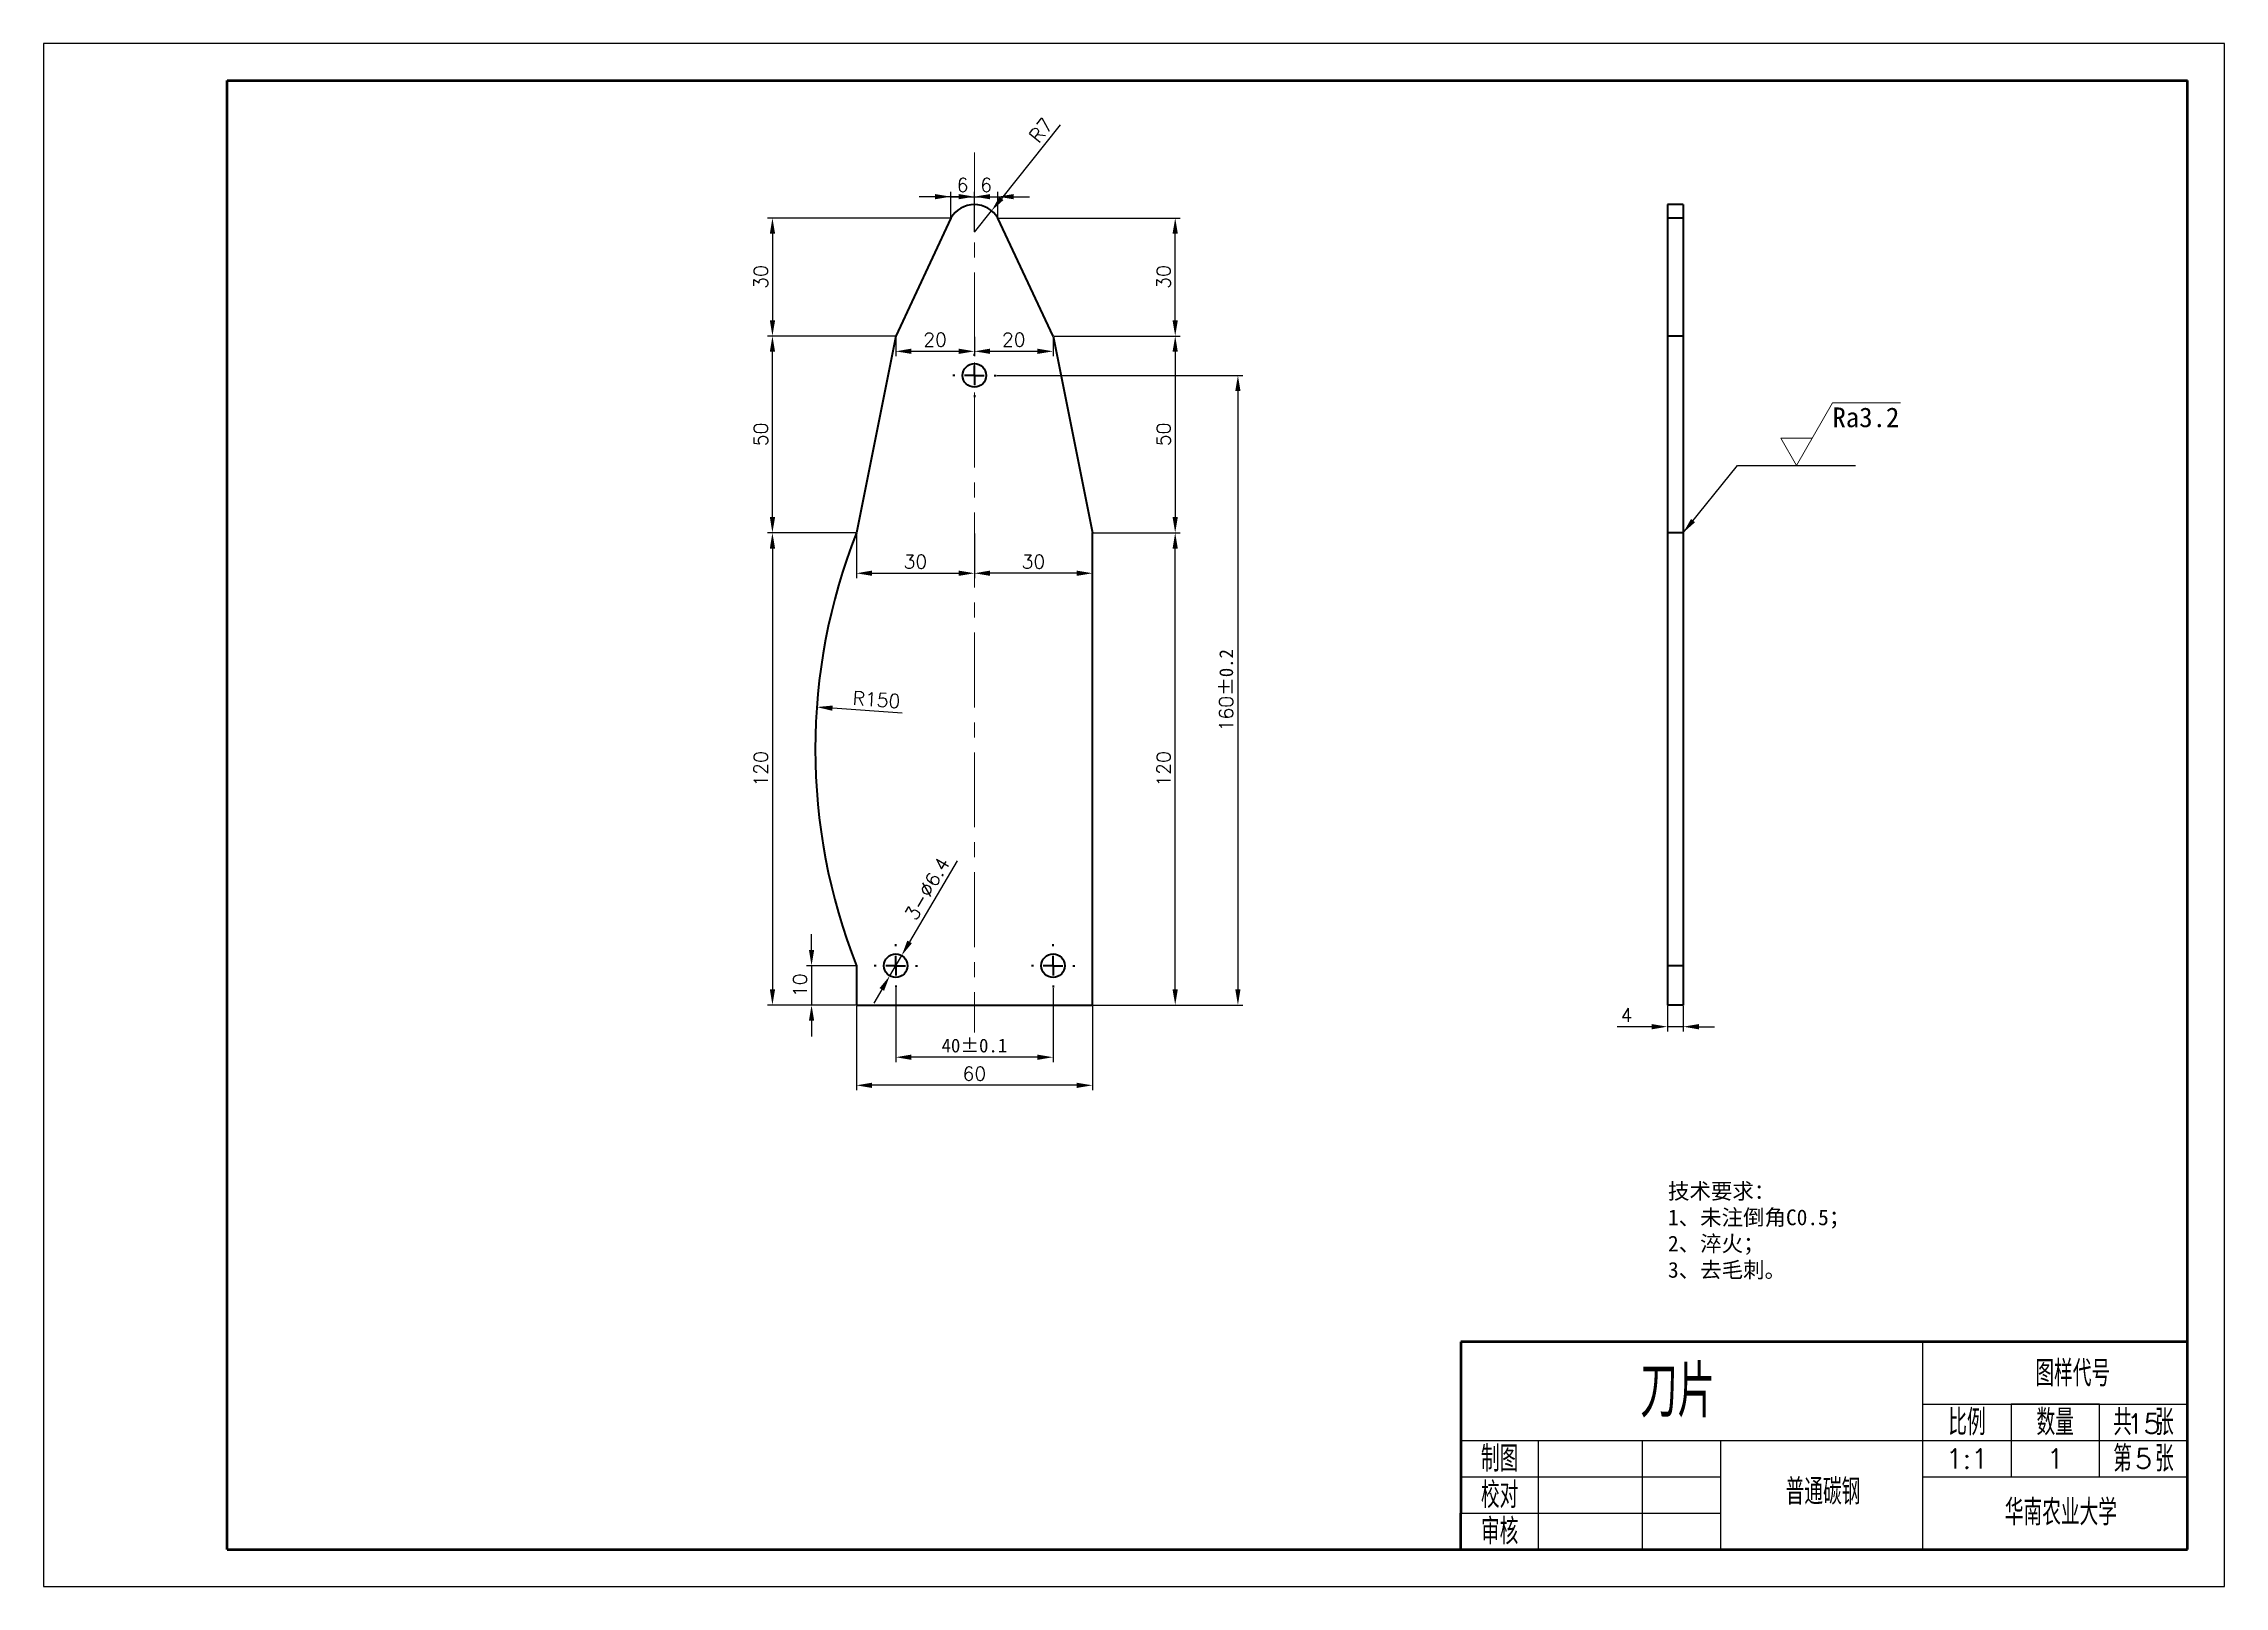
# Model space of a CAD drawing. Header units: millimetres. Extents: x 847 to 1124, y -479 to -283.
import ezdxf
from ezdxf.enums import TextEntityAlignment as Align

# ---------------------------------------------------------------- set-up
doc = ezdxf.new("R2010")
doc.units = ezdxf.units.MM
doc.header["$LTSCALE"] = 0.3
doc.header["$PDMODE"] = 3
doc.linetypes.add('CENTER', pattern=[50.8, 31.75, -6.35, 6.35, -6.35])
doc.layers.get('Defpoints').update_dxf_attribs({"lineweight": 20})
for name, color, linetype, lineweight in [('中心线', 7, 'CENTER', 20), ('图框', 7, 'Continuous', 35), ('尺寸线', 7, 'Continuous', 20), ('尺寸线 @ 1 VP1', 7, 'Continuous', 20), ('尺寸线 @ 1 VPModel', 7, 'Continuous', 20), ('粗实线', 7, 'Continuous', 35)]:
    doc.layers.add(name, color=color, linetype=linetype, lineweight=lineweight)
doc.styles.get("Standard").update_dxf_attribs({"font": '', "height": 1.23})
doc.styles.add('我的样式', font='txt.shx', dxfattribs={"bigfont": 'gbcbig.shx'})
doc.styles.get('Standard').set_extended_font_data('SimSun')
doc.dimstyles.new('标注样式', dxfattribs={"dimscale": 0.5, "dimtxt": 3.5, "dimasz": 4, "dimexe": 1.25, "dimexo": 0.2, "dimgap": 1.2, "dimtad": 1, "dimdec": 1, "dimlfac": 2, "dimdsep": 46, "dimtxsty": '我的样式', "dimcen": 2.5, "dimclrd": 256, "dimclre": 256, "dimclrt": 256, "dimadec": 0, "dimazin": 0, "dimtfac": 1, "dimtdec": 1, "dimtmove": 0, "dimatfit": 3, "dimfxl": 1, "dimarcsym": 0})

# ---------------------------------------------------------------- blocks, each defined once
blk = doc.blocks.new('SW_CENTERMARKSYMBOL_0')
at = {"layer": '图框', "color": 0}
for p, q in [((-2.5, 0), (-2.75, 0)), ((0, 0), (-1.25, 0)), ((0, 2.5), (0, 2.75)), ((0, 0), (0, 1.25)), ((0, 0), (0, -1.25)), ((0, 0), (1.25, 0)), ((2.5, 0), (2.75, 0)), ((0, -2.5), (0, -2.75))]:
    blk.add_line(p, q, dxfattribs=at)
blk = doc.blocks.new('SW_CENTERMARKSYMBOL_1')
at = {"layer": '图框', "color": 0}
for p, q in [((-2.5, 0), (-2.75, 0)), ((0, 0), (-1.25, 0)), ((0, 2.5), (0, 2.75)), ((0, 0), (0, 1.25)), ((0, 0), (0, -1.25)), ((0, 0), (1.25, 0)), ((2.5, 0), (2.75, 0)), ((0, -2.5), (0, -2.75))]:
    blk.add_line(p, q, dxfattribs=at)
blk = doc.blocks.new('SW_CENTERMARKSYMBOL_2')
at = {"layer": '图框', "color": 0}
for p, q in [((-2.5, 0), (-2.75, 0)), ((0, 0), (-1.25, 0)), ((0, 2.5), (0, 2.75)), ((0, 0), (0, 1.25)), ((0, 0), (0, -1.25)), ((0, 0), (1.25, 0)), ((2.5, 0), (2.75, 0)), ((0, -2.5), (0, -2.75))]:
    blk.add_line(p, q, dxfattribs=at)
blk = doc.blocks.new('*D57')
at = {"layer": 'Defpoints', "color": 0, "lineweight": -2, "transparency": 16777216}
for p in [(950.58, -404.91), (980.58, -404.91), (950.58, -415.11)]:
    blk.add_point(p, dxfattribs=at)
at = {"layer": '尺寸线', "lineweight": -2, "transparency": 16777216}
for p, q in [((950.58, -405.01), (950.58, -415.74)), ((980.58, -405.01), (980.58, -415.74)), ((978.58, -415.11), (952.58, -415.11))]:
    blk.add_line(p, q, dxfattribs=at)
for points in [[(952.58, -414.78), (952.58, -415.45), (950.58, -415.11)], [(978.58, -414.78), (978.58, -415.45), (980.58, -415.11)]]:
    blk.add_solid(points, dxfattribs=at)
at = {"layer": '尺寸线', "transparency": 16777216, "insert": (965.58, -413.64), "char_height": 1.75, "attachment_point": 5, "style": '我的样式'}
blk.add_mtext('60', dxfattribs=at)
blk = doc.blocks.new('*D58')
at = {"layer": 'Defpoints', "color": 0, "lineweight": -2, "transparency": 16777216}
for p in [(955.58, -402.66), (975.58, -402.66), (955.58, -411.54)]:
    blk.add_point(p, dxfattribs=at)
at = {"layer": '尺寸线', "lineweight": -2, "transparency": 16777216}
for p, q in [((955.58, -402.76), (955.58, -412.17)), ((975.58, -402.76), (975.58, -412.17)), ((973.58, -411.54), (957.58, -411.54))]:
    blk.add_line(p, q, dxfattribs=at)
for points in [[(957.58, -411.21), (957.58, -411.88), (955.58, -411.54)], [(973.58, -411.21), (973.58, -411.88), (975.58, -411.54)]]:
    blk.add_solid(points, dxfattribs=at)
at = {"layer": '尺寸线', "transparency": 16777216, "insert": (965.58, -410.07), "char_height": 1.75, "attachment_point": 5, "style": '我的样式'}
blk.add_mtext('{\\Ftxt|c134;40%%P0.1}', dxfattribs=at)
blk = doc.blocks.new('*D59')
at = {"layer": 'Defpoints', "color": 0, "lineweight": -2, "transparency": 16777216}
for p in [(980.58, -344.91), (991.11, -344.91), (980.58, -404.91)]:
    blk.add_point(p, dxfattribs=at)
at = {"layer": '尺寸线', "lineweight": -2, "transparency": 16777216}
for p, q in [((980.68, -344.91), (991.73, -344.91)), ((991.11, -402.91), (991.11, -346.91)), ((980.68, -404.91), (991.73, -404.91))]:
    blk.add_line(p, q, dxfattribs=at)
for points in [[(990.77, -346.91), (991.44, -346.91), (991.11, -344.91)], [(990.77, -402.91), (991.44, -402.91), (991.11, -404.91)]]:
    blk.add_solid(points, dxfattribs=at)
at = {"layer": '尺寸线', "transparency": 16777216, "insert": (989.63, -374.91), "char_height": 1.75, "attachment_point": 5, "rotation": 90, "style": '我的样式'}
blk.add_mtext('120', dxfattribs=at)
blk = doc.blocks.new('*D60')
at = {"layer": 'Defpoints', "color": 0, "lineweight": -2, "transparency": 16777216}
for p in [(950.58, -399.91), (944.88, -404.91), (950.58, -404.91)]:
    blk.add_point(p, dxfattribs=at)
at = {"layer": '尺寸线', "lineweight": -2, "transparency": 16777216}
for p, q in [((944.88, -397.91), (944.88, -395.91)), ((950.48, -399.91), (944.26, -399.91)), ((944.88, -399.91), (944.88, -404.91)), ((950.48, -404.91), (944.26, -404.91)), ((944.88, -406.91), (944.88, -408.91))]:
    blk.add_line(p, q, dxfattribs=at)
for points in [[(944.55, -397.91), (945.22, -397.91), (944.88, -399.91)], [(944.55, -406.91), (945.22, -406.91), (944.88, -404.91)]]:
    blk.add_solid(points, dxfattribs=at)
at = {"layer": '尺寸线', "transparency": 16777216, "insert": (943.41, -402.41), "char_height": 1.75, "attachment_point": 5, "rotation": 90, "style": '我的样式'}
blk.add_mtext('10', dxfattribs=at)
blk = doc.blocks.new('*D61')
at = {"layer": 'Defpoints', "color": 0, "lineweight": -2, "transparency": 16777216}
for p in [(956.34, -398.62), (954.82, -401.21)]:
    blk.add_point(p, dxfattribs=at)
at = {"layer": '尺寸线', "lineweight": -2, "transparency": 16777216}
for p, q in [((963.39, -386.58), (957.35, -396.89)), ((954.82, -401.21), (956.34, -398.62)), ((953.81, -402.93), (952.8, -404.66))]:
    blk.add_line(p, q, dxfattribs=at)
for points in [[(957.06, -396.72), (957.64, -397.06), (956.34, -398.62)], [(953.53, -402.76), (954.1, -403.1), (954.82, -401.21)]]:
    blk.add_solid(points, dxfattribs=at)
at = {"layer": '尺寸线', "transparency": 16777216, "insert": (959.6, -390.13), "char_height": 1.75, "attachment_point": 5, "rotation": 59.655, "style": '我的样式'}
blk.add_mtext('3-%%C6.4', dxfattribs=at)
blk = doc.blocks.new('*D62')
at = {"layer": 'Defpoints', "color": 0, "lineweight": -2, "transparency": 16777216}
for p in [(968.33, -324.91), (980.58, -404.91), (999.08, -404.91)]:
    blk.add_point(p, dxfattribs=at)
at = {"layer": '尺寸线', "lineweight": -2, "transparency": 16777216}
for p, q in [((968.43, -324.91), (999.7, -324.91)), ((999.08, -326.91), (999.08, -402.91)), ((980.68, -404.91), (999.7, -404.91))]:
    blk.add_line(p, q, dxfattribs=at)
for points in [[(998.74, -326.91), (999.41, -326.91), (999.08, -324.91)], [(998.74, -402.91), (999.41, -402.91), (999.08, -404.91)]]:
    blk.add_solid(points, dxfattribs=at)
at = {"layer": '尺寸线', "transparency": 16777216, "insert": (997.6, -364.91), "char_height": 1.75, "attachment_point": 5, "rotation": 90, "style": '我的样式'}
blk.add_mtext('160{\\Ftxt|c134;%%P0.2}', dxfattribs=at)
blk = doc.blocks.new('*D63')
at = {"layer": 'Defpoints', "color": 0, "lineweight": -2, "transparency": 16777216}
for p in [(945.55, -367.05), (1020.36, -372.41)]:
    blk.add_point(p, dxfattribs=at)
at = {"layer": '尺寸线', "lineweight": -2, "transparency": 16777216}
blk.add_line((956.4, -367.83), (947.54, -367.19), dxfattribs=at)
blk.add_solid([(947.57, -366.86), (947.52, -367.52), (945.55, -367.05)], dxfattribs=at)
at = {"layer": '尺寸线', "transparency": 16777216, "insert": (953.14, -366.11), "char_height": 1.75, "attachment_point": 5, "rotation": 355.8984, "style": '我的样式'}
blk.add_mtext('R150', dxfattribs=at)
blk = doc.blocks.new('*D64')
at = {"layer": 'Defpoints', "color": 0, "lineweight": -2, "transparency": 16777216}
for p in [(950.58, -344.91), (939.91, -404.91), (950.58, -404.91)]:
    blk.add_point(p, dxfattribs=at)
at = {"layer": '尺寸线', "lineweight": -2, "transparency": 16777216}
for p, q in [((950.48, -344.91), (939.29, -344.91)), ((939.91, -346.91), (939.91, -402.91)), ((950.48, -404.91), (939.29, -404.91))]:
    blk.add_line(p, q, dxfattribs=at)
for points in [[(939.58, -346.91), (940.25, -346.91), (939.91, -344.91)], [(939.58, -402.91), (940.25, -402.91), (939.91, -404.91)]]:
    blk.add_solid(points, dxfattribs=at)
at = {"layer": '尺寸线', "transparency": 16777216, "insert": (938.44, -374.91), "char_height": 1.75, "attachment_point": 5, "rotation": 90, "style": '我的样式'}
blk.add_mtext('120', dxfattribs=at)
blk = doc.blocks.new('*D65')
at = {"layer": 'Defpoints', "color": 0, "lineweight": -2, "transparency": 16777216}
for p in [(950.58, -344.91), (965.58, -344.91), (965.58, -350.05)]:
    blk.add_point(p, dxfattribs=at)
at = {"layer": '尺寸线', "lineweight": -2, "transparency": 16777216}
for p, q in [((950.58, -345.01), (950.58, -350.67)), ((965.58, -345.01), (965.58, -350.67)), ((952.58, -350.05), (963.58, -350.05))]:
    blk.add_line(p, q, dxfattribs=at)
for points in [[(952.58, -349.71), (952.58, -350.38), (950.58, -350.05)], [(963.58, -349.71), (963.58, -350.38), (965.58, -350.05)]]:
    blk.add_solid(points, dxfattribs=at)
at = {"layer": '尺寸线', "transparency": 16777216, "insert": (958.08, -348.57), "char_height": 1.75, "attachment_point": 5, "style": '我的样式'}
blk.add_mtext('30', dxfattribs=at)
blk = doc.blocks.new('*D66')
at = {"layer": 'Defpoints', "color": 0, "lineweight": -2, "transparency": 16777216}
for p in [(955.58, -319.91), (965.58, -319.91), (965.58, -321.85)]:
    blk.add_point(p, dxfattribs=at)
at = {"layer": '尺寸线', "lineweight": -2, "transparency": 16777216}
for p, q in [((955.58, -320.01), (955.58, -322.47)), ((965.58, -320.01), (965.58, -322.47)), ((957.58, -321.85), (963.58, -321.85))]:
    blk.add_line(p, q, dxfattribs=at)
for points in [[(957.58, -321.51), (957.58, -322.18), (955.58, -321.85)], [(963.58, -321.51), (963.58, -322.18), (965.58, -321.85)]]:
    blk.add_solid(points, dxfattribs=at)
at = {"layer": '尺寸线', "transparency": 16777216, "insert": (960.58, -320.37), "char_height": 1.75, "attachment_point": 5, "style": '我的样式'}
blk.add_mtext('20', dxfattribs=at)
blk = doc.blocks.new('*D67')
at = {"layer": 'Defpoints', "color": 0, "lineweight": -2, "transparency": 16777216}
for p in [(965.58, -320.01), (975.58, -319.91), (975.58, -321.85)]:
    blk.add_point(p, dxfattribs=at)
at = {"layer": '尺寸线', "lineweight": -2, "transparency": 16777216}
for p, q in [((965.58, -320.11), (965.58, -322.47)), ((975.58, -320.01), (975.58, -322.47)), ((967.58, -321.85), (973.58, -321.85))]:
    blk.add_line(p, q, dxfattribs=at)
for points in [[(967.58, -321.51), (967.58, -322.18), (965.58, -321.85)], [(973.58, -321.51), (973.58, -322.18), (975.58, -321.85)]]:
    blk.add_solid(points, dxfattribs=at)
at = {"layer": '尺寸线', "transparency": 16777216, "insert": (970.58, -320.37), "char_height": 1.75, "attachment_point": 5, "style": '我的样式'}
blk.add_mtext('20', dxfattribs=at)
blk = doc.blocks.new('*D68')
at = {"layer": 'Defpoints', "color": 0, "lineweight": -2, "transparency": 16777216}
for p in [(962.58, -304.91), (965.58, -302.2), (965.58, -306.72)]:
    blk.add_point(p, dxfattribs=at)
at = {"layer": '尺寸线', "lineweight": -2, "transparency": 16777216}
for p, q in [((962.58, -304.81), (962.58, -301.57)), ((965.58, -306.62), (965.58, -301.57)), ((960.58, -302.2), (958.58, -302.2)), ((962.58, -302.2), (965.58, -302.2)), ((967.58, -302.2), (969.58, -302.2))]:
    blk.add_line(p, q, dxfattribs=at)
for points in [[(960.58, -301.87), (960.58, -302.53), (962.58, -302.2)], [(967.58, -301.87), (967.58, -302.53), (965.58, -302.2)]]:
    blk.add_solid(points, dxfattribs=at)
at = {"layer": '尺寸线', "transparency": 16777216, "insert": (964.08, -300.72), "char_height": 1.75, "attachment_point": 5, "style": '我的样式'}
blk.add_mtext('6', dxfattribs=at)
blk = doc.blocks.new('*D69')
at = {"layer": 'Defpoints', "color": 0, "lineweight": -2, "transparency": 16777216}
for p in [(968.58, -302.2), (968.58, -304.91), (965.58, -306.62)]:
    blk.add_point(p, dxfattribs=at)
at = {"layer": '尺寸线', "lineweight": -2, "transparency": 16777216}
for p, q in [((965.58, -306.52), (965.58, -301.57)), ((968.58, -304.81), (968.58, -301.57)), ((963.58, -302.2), (961.58, -302.2)), ((965.58, -302.2), (968.58, -302.2)), ((970.58, -302.2), (972.58, -302.2))]:
    blk.add_line(p, q, dxfattribs=at)
for points in [[(963.58, -301.87), (963.58, -302.53), (965.58, -302.2)], [(970.58, -301.87), (970.58, -302.53), (968.58, -302.2)]]:
    blk.add_solid(points, dxfattribs=at)
at = {"layer": '尺寸线', "transparency": 16777216, "insert": (967.08, -300.72), "char_height": 1.75, "attachment_point": 5, "style": '我的样式'}
blk.add_mtext('6', dxfattribs=at)
blk = doc.blocks.new('*D70')
at = {"layer": 'Defpoints', "color": 0, "lineweight": -2, "transparency": 16777216}
for p in [(967.77, -303.98), (965.58, -306.72)]:
    blk.add_point(p, dxfattribs=at)
at = {"layer": '尺寸线', "lineweight": -2, "transparency": 16777216}
for p, q in [((976.48, -293.07), (969.01, -302.42)), ((965.58, -306.72), (967.77, -303.98))]:
    blk.add_line(p, q, dxfattribs=at)
blk.add_solid([(968.75, -302.21), (969.27, -302.63), (967.77, -303.98)], dxfattribs=at)
at = {"layer": '尺寸线', "transparency": 16777216, "insert": (974.04, -293.75), "char_height": 1.75, "attachment_point": 5, "rotation": 51.3927, "style": '我的样式'}
blk.add_mtext('R7', dxfattribs=at)
blk = doc.blocks.new('*D71')
at = {"layer": 'Defpoints', "color": 0, "lineweight": -2, "transparency": 16777216}
for p in [(939.91, -319.91), (955.58, -319.91), (950.58, -344.91)]:
    blk.add_point(p, dxfattribs=at)
at = {"layer": '尺寸线', "lineweight": -2, "transparency": 16777216}
for p, q in [((955.48, -319.91), (939.29, -319.91)), ((939.91, -342.91), (939.91, -321.91)), ((950.48, -344.91), (939.29, -344.91))]:
    blk.add_line(p, q, dxfattribs=at)
for points in [[(939.58, -321.91), (940.25, -321.91), (939.91, -319.91)], [(939.58, -342.91), (940.25, -342.91), (939.91, -344.91)]]:
    blk.add_solid(points, dxfattribs=at)
at = {"layer": '尺寸线', "transparency": 16777216, "insert": (938.44, -332.41), "char_height": 1.75, "attachment_point": 5, "rotation": 90, "style": '我的样式'}
blk.add_mtext('50', dxfattribs=at)
blk = doc.blocks.new('*D72')
at = {"layer": 'Defpoints', "color": 0, "lineweight": -2, "transparency": 16777216}
for p in [(962.58, -304.91), (939.91, -319.91), (955.58, -319.91)]:
    blk.add_point(p, dxfattribs=at)
at = {"layer": '尺寸线', "lineweight": -2, "transparency": 16777216}
for p, q in [((962.48, -304.91), (939.29, -304.91)), ((939.91, -306.91), (939.91, -317.91)), ((955.48, -319.91), (939.29, -319.91))]:
    blk.add_line(p, q, dxfattribs=at)
for points in [[(939.58, -306.91), (940.25, -306.91), (939.91, -304.91)], [(939.58, -317.91), (940.25, -317.91), (939.91, -319.91)]]:
    blk.add_solid(points, dxfattribs=at)
at = {"layer": '尺寸线', "transparency": 16777216, "insert": (938.44, -312.41), "char_height": 1.75, "attachment_point": 5, "rotation": 90, "style": '我的样式'}
blk.add_mtext('30', dxfattribs=at)
blk = doc.blocks.new('*D73')
at = {"layer": 'Defpoints', "color": 0, "lineweight": -2, "transparency": 16777216}
for p in [(968.58, -304.91), (991.11, -304.91), (975.58, -319.91)]:
    blk.add_point(p, dxfattribs=at)
at = {"layer": '尺寸线', "lineweight": -2, "transparency": 16777216}
for p, q in [((968.68, -304.91), (991.73, -304.91)), ((991.11, -317.91), (991.11, -306.91)), ((975.68, -319.91), (991.73, -319.91))]:
    blk.add_line(p, q, dxfattribs=at)
for points in [[(990.77, -306.91), (991.44, -306.91), (991.11, -304.91)], [(990.77, -317.91), (991.44, -317.91), (991.11, -319.91)]]:
    blk.add_solid(points, dxfattribs=at)
at = {"layer": '尺寸线', "transparency": 16777216, "insert": (989.63, -312.41), "char_height": 1.75, "attachment_point": 5, "rotation": 90, "style": '我的样式'}
blk.add_mtext('30', dxfattribs=at)
blk = doc.blocks.new('*D74')
at = {"layer": 'Defpoints', "color": 0, "lineweight": -2, "transparency": 16777216}
for p in [(965.58, -344.91), (980.58, -344.91), (965.58, -350.05)]:
    blk.add_point(p, dxfattribs=at)
at = {"layer": '尺寸线', "lineweight": -2, "transparency": 16777216}
for p, q in [((965.58, -345.01), (965.58, -350.67)), ((980.58, -345.01), (980.58, -350.67)), ((978.58, -350.05), (967.58, -350.05))]:
    blk.add_line(p, q, dxfattribs=at)
for points in [[(967.58, -349.71), (967.58, -350.38), (965.58, -350.05)], [(978.58, -349.71), (978.58, -350.38), (980.58, -350.05)]]:
    blk.add_solid(points, dxfattribs=at)
at = {"layer": '尺寸线', "transparency": 16777216, "insert": (973.08, -348.57), "char_height": 1.75, "attachment_point": 5, "style": '我的样式'}
blk.add_mtext('30', dxfattribs=at)
blk = doc.blocks.new('*D75')
at = {"layer": 'Defpoints', "color": 0, "lineweight": -2, "transparency": 16777216}
for p in [(975.58, -319.91), (980.58, -344.91), (991.11, -344.91)]:
    blk.add_point(p, dxfattribs=at)
at = {"layer": '尺寸线', "lineweight": -2, "transparency": 16777216}
for p, q in [((975.68, -319.91), (991.73, -319.91)), ((991.11, -321.91), (991.11, -342.91)), ((980.68, -344.91), (991.73, -344.91))]:
    blk.add_line(p, q, dxfattribs=at)
for points in [[(990.77, -321.91), (991.44, -321.91), (991.11, -319.91)], [(990.77, -342.91), (991.44, -342.91), (991.11, -344.91)]]:
    blk.add_solid(points, dxfattribs=at)
at = {"layer": '尺寸线', "transparency": 16777216, "insert": (989.63, -332.41), "char_height": 1.75, "attachment_point": 5, "rotation": 90, "style": '我的样式'}
blk.add_mtext('50', dxfattribs=at)
blk = doc.blocks.new('*D76')
at = {"layer": 'Defpoints', "color": 0, "lineweight": -2, "transparency": 16777216}
for p in [(1053.67, -404.91), (1055.67, -404.91), (1053.67, -407.66)]:
    blk.add_point(p, dxfattribs=at)
at = {"layer": '尺寸线', "lineweight": -2, "transparency": 16777216}
for p, q in [((1053.67, -405.01), (1053.67, -408.29)), ((1055.67, -405.01), (1055.67, -408.29)), ((1051.67, -407.66), (1047.3, -407.66)), ((1055.67, -407.66), (1053.67, -407.66)), ((1057.67, -407.66), (1059.67, -407.66))]:
    blk.add_line(p, q, dxfattribs=at)
for points in [[(1051.67, -407.33), (1051.67, -408), (1053.67, -407.66)], [(1057.67, -407.33), (1057.67, -408), (1055.67, -407.66)]]:
    blk.add_solid(points, dxfattribs=at)
at = {"layer": '尺寸线', "transparency": 16777216, "insert": (1048.48, -406.19), "char_height": 1.75, "attachment_point": 5, "style": '我的样式'}
blk.add_mtext('4', dxfattribs=at)
blk = doc.blocks.new('A4图框')
at = {"layer": '图框', "color": 0, "lineweight": -3}
for p, q in [((0, 196.02), (-277.2, 196.02)), ((-277.2, 196.02), (-277.2, 0)), ((0, 0), (0, 196.02)), ((-38.33, 4.67), (-38.33, 31.07)), ((-4.67, 4.67), (-4.67, 31.07)), ((-38.33, 23.15), (-4.67, 23.15)), ((-15.89, 23.15), (-27.11, 23.15)), ((-27.11, 23.15), (-27.11, 13.91)), ((-15.89, 13.91), (-15.89, 23.15)), ((-97.07, 18.53), (-87.17, 18.53)), ((-87.17, 18.53), (-73.97, 18.53)), ((-87.17, 13.91), (-87.17, 18.53)), ((-73.97, 13.91), (-73.97, 18.53)), ((-73.97, 18.53), (-4.67, 18.53)), ((-64.07, 18.53), (-64.07, 4.67)), ((-97.07, 13.91), (-87.17, 13.91)), ((-87.17, 4.67), (-87.17, 13.91)), ((-87.17, 13.91), (-73.97, 13.91)), ((-73.97, 4.67), (-73.97, 13.91)), ((-73.97, 13.91), (-64.07, 13.91)), ((-73.97, 13.91), (-64.07, 13.91)), ((-38.33, 13.91), (-4.67, 13.91)), ((-97.07, 9.29), (-87.17, 9.29)), ((-87.17, 9.29), (-73.97, 9.29)), ((-73.97, 9.29), (-64.07, 9.29)), ((-4.67, 4.67), (-97.07, 4.67)), ((-27.11, 4.67), (-38.33, 4.67)), ((-4.67, 4.67), (-15.89, 4.67)), ((-277.2, 0), (0, 0)), ((-277.2, 0), (0, 0))]:
    blk.add_line(p, q, dxfattribs=at)
at = {"layer": '图框', "color": 0, "lineweight": 50}
for p, q in [((-253.87, 191.33), (-4.67, 191.33)), ((-253.87, 4.67), (-253.87, 191.33)), ((-4.67, 4.67), (-4.67, 191.33)), ((-4.67, 31.07), (-97.07, 31.07)), ((-97.07, 31.07), (-97.07, 9.29)), ((-97.07, 4.67), (-97.07, 9.29)), ((-253.87, 4.67), (-4.67, 4.67))]:
    blk.add_line(p, q, dxfattribs=at)
at = {"layer": '图框', "color": 0, "lineweight": -3, "char_height": 3.3, "attachment_point": 5, "style": '我的样式'}
for s, insert, width in [('比例', (-32.72, 20.84), 11.22), ('数量', (-21.5, 20.84), 11.22), ('共 张', (-10.28, 20.84), 11.22), ('{\\C0;制图}', (-92.12, 16.22), 9.9), ('第 张', (-10.28, 16.22), 11.22), ('校对', (-92.12, 11.6), 9.9), ('审核', (-92.12, 6.98), 9.9)]:
    blk.add_mtext(s, dxfattribs=dict(at, insert=insert, width=width))
at = {"layer": '图框', "color": 0, "lineweight": -3, "style": '我的样式'}
for tag, height, p in [('机件名称', 6.6, (-69.51, 21.49)), ('图样代号', 3.3, (-19.27, 25.41)), ('(材料代号)', 3.3, (-51.02, 10.38)), ('华南农业大学', 3.3, (-20.78, 7.75))]:
    blk.add_attdef(tag, text='', height=height, dxfattribs=at).set_placement(p, align=Align.CENTER)
blk = doc.blocks.new('*U83')
at = {"layer": '尺寸线 @ 1 VP1', "insert": (4.56, 7.39), "char_height": 2.5, "width": 5.0807, "attachment_point": 1, "style": '我的样式'}
blk.add_mtext('{\\f@SimSun|b0|i0|c134|p2;Ra3.2}', dxfattribs=at)
at = {"layer": '尺寸线 @ 1 VPModel', "insert": (4.56, 7.39), "char_height": 2.5, "attachment_point": 1, "style": '我的样式'}
blk.add_mtext_dynamic_manual_height_columns('{\\f@SimSun|b0|i0|c134|p2;Ra3.2}', width=5.0807, gutter_width=12.5, heights=[0], dxfattribs=at)
blk = doc.blocks.new('Ra3.2')
at = {"layer": '尺寸线'}
for p, q in [((0, 0), (4.56, 8)), ((4.56, 8), (13.19, 8)), ((-2, 3.5), (2, 3.5)), ((0, 0), (-2, 3.5))]:
    blk.add_line(p, q, dxfattribs=at)
at = {"layer": '尺寸线', "lineweight": -2}
blk.add_blockref('*U83', (0, 0), dxfattribs=at)

msp = doc.modelspace()

# ---------------------------------------------------------------- linework, layer by layer
at = {"layer": '中心线'}
msp.add_line((965.581, -296.604), (965.581, -408.411), dxfattribs=at)
at = {"layer": '粗实线'}
for p, q in [((962.581, -304.912), (955.581, -319.912)), ((975.581, -319.912), (968.581, -304.912)), ((1055.668, -303.215), (1053.668, -303.215)), ((1053.668, -303.215), (1053.668, -304.912)), ((1055.668, -304.912), (1053.668, -304.912)), ((1053.668, -304.912), (1053.668, -319.912)), ((1055.668, -303.215), (1055.668, -304.912)), ((1055.668, -304.912), (1055.668, -319.912)), ((955.581, -319.912), (950.581, -344.912)), ((975.581, -319.912), (980.581, -344.912)), ((1055.668, -319.912), (1053.668, -319.912)), ((1053.668, -319.912), (1053.668, -344.912)), ((1055.668, -319.912), (1055.668, -344.912)), ((980.581, -404.912), (980.581, -344.912)), ((1055.668, -344.912), (1053.668, -344.912)), ((1053.668, -344.912), (1053.668, -399.912)), ((1055.668, -344.912), (1055.668, -399.912)), ((950.581, -399.912), (950.581, -404.912)), ((1055.668, -399.912), (1053.668, -399.912)), ((1053.668, -399.912), (1053.668, -404.912)), ((1055.668, -399.912), (1055.668, -404.912)), ((950.581, -404.912), (980.581, -404.912)), ((1055.668, -404.912), (1053.668, -404.912))]:
    msp.add_line(p, q, dxfattribs=at)
for centre in [(965.581, -324.912), (955.581, -399.912), (975.581, -399.912)]:
    msp.add_circle(centre, 1.5, dxfattribs=at)
for centre, radius, start, end in [((965.581, -306.715), 3.5, 31.00272, 148.99728), ((1020.358, -372.412), 75, 158.48981, 201.51019)]:
    msp.add_arc(centre, radius, start, end, dxfattribs=at)

# ---------------------------------------------------------------- block references
at = {"layer": '中心线'}
for name, p in [('SW_CENTERMARKSYMBOL_1', (965.581, -324.912)), ('SW_CENTERMARKSYMBOL_2', (955.581, -399.912)), ('SW_CENTERMARKSYMBOL_0', (975.581, -399.912))]:
    msp.add_blockref(name, p, dxfattribs=at)
at = {"layer": '尺寸线'}
msp.add_blockref('A4图框', (1124.47, -478.775), dxfattribs=at).add_auto_attribs({'(材料代号)': '普通碳钢', '华南农业大学': '华南农业大学', '图样代号': '图样代号', '机件名称': '刀片'})
msp.add_blockref('Ra3.2', (1070.091, -336.377), dxfattribs=at)

# ---------------------------------------------------------------- texts
at = {"layer": '尺寸线', "insert": (1053.743, -427.553), "char_height": 2, "width": 42.82276, "attachment_point": 1}
msp.add_mtext('技术要求：\\P1、未注倒角C0.5；\\P2、淬火；\\P3、去毛刺。', dxfattribs=at)
at = {"layer": '尺寸线', "char_height": 2.5, "width": 11.22, "attachment_point": 5, "style": '我的样式'}
for s, insert in [('15', (1114.193, -458.112)), ('1:1', (1091.753, -462.558)), ('1', (1102.973, -462.558)), ('5', (1114.193, -462.558))]:
    msp.add_mtext(s, dxfattribs=dict(at, insert=insert))

# ---------------------------------------------------------------- dimensions: what is measured, and where the dimension line sits
at = {"layer": '尺寸线'}
for center, mpoint, picture, middle in [((965.581, -306.715), (967.765, -303.98), '*D70', (975.197, -294.674)), ((1020.358, -372.412), (945.55, -367.048), '*D63', (953.037, -367.585))]:
    dim = msp.add_radius_dim(center=center, mpoint=mpoint, dimstyle='标注样式', dxfattribs=at)
    dim.commit()
    dim.dimension.update_dxf_attribs({"geometry": picture, "text_midpoint": middle, "dimtype": 164})
for base, p1, p2, picture, middle in [((965.581, -302.199), (962.581, -304.912), (965.581, -306.715), '*D68', (964.081, -300.724)), ((968.581, -302.199), (965.581, -306.615), (968.581, -304.912), '*D69', (967.081, -300.724)), ((965.581, -321.847), (955.581, -319.912), (965.581, -319.912), '*D66', (960.581, -320.372)), ((975.581, -321.847), (965.581, -320.012), (975.581, -319.912), '*D67', (970.581, -320.372)), ((965.581, -350.048), (980.581, -344.912), (965.581, -344.912), '*D74', (973.081, -348.573)), ((950.581, -415.114), (980.581, -404.912), (950.581, -404.912), '*D57', (965.581, -413.639)), ((1053.668, -407.663), (1055.668, -404.912), (1053.668, -404.912), '*D76', (1048.484, -406.188))]:
    dim = msp.add_linear_dim(base=base, p1=p1, p2=p2, dimstyle='标注样式', dxfattribs=at)
    dim.commit()
    dim.dimension.update_dxf_attribs({"geometry": picture, "text_midpoint": middle})
for base, p1, p2, picture, middle in [((939.914, -319.912), (962.581, -304.912), (955.581, -319.912), '*D72', (938.439, -312.412)), ((991.105, -304.912), (975.581, -319.912), (968.581, -304.912), '*D73', (989.63, -312.412)), ((939.914, -319.912), (950.581, -344.912), (955.581, -319.912), '*D71', (938.439, -332.412)), ((991.105, -344.912), (975.581, -319.912), (980.581, -344.912), '*D75', (989.63, -332.412)), ((939.914, -404.912), (950.581, -344.912), (950.581, -404.912), '*D64', (938.439, -374.912)), ((991.105, -344.912), (980.581, -404.912), (980.581, -344.912), '*D59', (989.63, -374.912)), ((944.883, -404.912), (950.581, -399.912), (950.581, -404.912), '*D60', (943.408, -402.412))]:
    dim = msp.add_linear_dim(base=base, p1=p1, p2=p2, angle=90, dimstyle='标注样式', dxfattribs=at)
    dim.commit()
    dim.dimension.update_dxf_attribs({"geometry": picture, "text_midpoint": middle})
dim = msp.add_linear_dim(base=(999.076, -404.912), p1=(968.331, -324.912), p2=(980.581, -404.912), angle=90, text='<>{\\Ftxt|c134;%%P0.2}', dimstyle='标注样式', dxfattribs=at)
dim.commit()
dim.dimension.update_dxf_attribs({"geometry": '*D62', "text_midpoint": (997.601, -364.912)})
dim = msp.add_linear_dim(base=(965.581, -350.048), p1=(950.581, -344.912), p2=(965.581, -344.912), dimstyle='标注样式', dxfattribs=at)
dim.commit()
dim.dimension.update_dxf_attribs({"geometry": '*D65', "text_midpoint": (958.081, -350.048), "dimtype": 160})
dim = msp.add_diameter_dim_2p(p1=(954.824, -401.207), p2=(956.339, -398.618), text='3-%%C6.4', dimstyle='标注样式', dxfattribs=at)
dim.commit()
dim.dimension.update_dxf_attribs({"geometry": '*D61', "text_midpoint": (959.601, -390.127)})
dim = msp.add_linear_dim(base=(955.581, -411.544), p1=(975.581, -402.662), p2=(955.581, -402.662), text='{\\Ftxt|c134;<>%%P0.1}', dimstyle='标注样式', dxfattribs=at)
dim.commit()
dim.dimension.update_dxf_attribs({"geometry": '*D58', "text_midpoint": (965.581, -410.069)})

# ---------------------------------------------------------------- leaders
msp.add_leader([(1055.668, -344.912), (1062.602, -336.377), (1077.58, -336.377)], dimstyle='标注样式', override={"dimgap": 1.2, "dimtad": 0}, dxfattribs=at)

doc.saveas('drawing.dxf')
